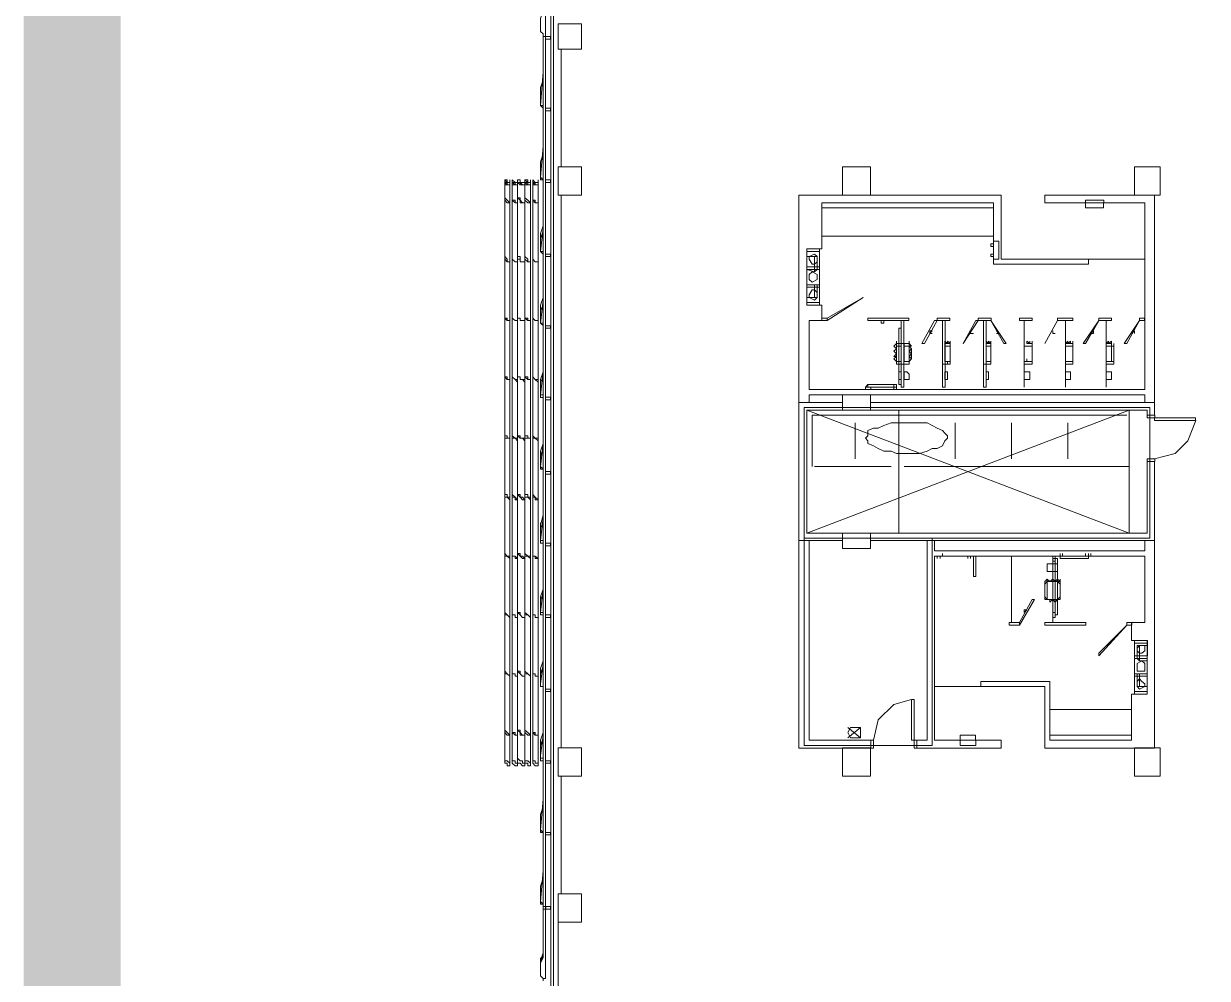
# Model space of a CAD drawing. Header units: inches. Extents: x 0.9 to 46, y 0.8 to 32.4.
# Drawn here: x 42.023 to 42.793, y 20.843 to 21.465 of the extents above; entities that cross this region are included whole.
import ezdxf

# ---------------------------------------------------------------- set-up
doc = ezdxf.new("R2010")
doc.units = ezdxf.units.IN
doc.header["$MEASUREMENT"] = 0
doc.layers.add('PDF_Geometry', color=7, linetype='Continuous')
doc.layers.add('PDF_Solid Fills', color=7, linetype='Continuous')

msp = doc.modelspace()

# ---------------------------------------------------------------- linework, layer by layer
at = {"layer": 'PDF_Geometry', "color": 9, "lineweight": 20, "true_color": 0xc0c0c0}
for points in [[(42.36599, 21.73793), (42.36599, 21.45627), (42.36599, 20.88962), (42.36599, 20.6063), (42.36599, 20.60464), (42.36248, 20.60464), (42.36248, 20.6063), (42.36089, 20.6063), (42.36089, 20.59963), (42.37588, 20.59963), (42.37588, 20.60464), (42.36599, 20.60464), (42.36599, 20.60129)], [(44.77264, 21.46629), (44.54738, 21.46629), (44.54738, 21.46128), (44.54738, 21.5196), (44.46411, 21.5196), (44.46411, 21.73959), (42.36758, 21.73959), (42.36758, 20.6063), (45.69248, 20.6063), (45.69248, 21.73959), (45.01767, 21.73959), (45.01767, 21.73627), (45.02597, 21.73627), (45.11243, 21.73627), (45.12073, 21.73627), (45.12073, 21.45627), (45.11243, 21.45627), (45.11243, 21.73627)], [(42.36248, 20.88962), (42.36248, 21.45627), (42.36089, 21.45627), (42.36248, 21.45627), (42.36248, 21.50294), (42.36089, 21.50294)], [(42.36089, 20.88962), (42.36089, 21.45627)], [(42.36248, 21.45627), (42.36089, 21.45627), (42.36248, 21.45627)], [(42.37269, 21.44794), (42.37269, 21.37127)], [(42.33919, 20.9846), (42.33919, 20.98295), (42.33919, 21.00129), (42.33919, 21.03961), (42.33919, 21.07793), (42.33919, 21.11628), (42.33919, 21.15463), (42.33919, 21.19295), (42.33919, 21.23296), (42.33919, 21.27128), (42.33919, 21.3096), (42.33919, 21.34795), (42.33919, 21.35962), (42.33919, 21.36128), (42.33919, 21.35962), (42.336, 21.35962), (42.336, 21.36128), (42.33759, 21.36128), (42.33759, 21.35962), (42.33919, 21.35962), (42.33759, 21.35962), (42.336, 21.36128), (42.33759, 21.36128), (42.33759, 21.35962), (42.33919, 21.35962), (42.33919, 21.36128), (42.33759, 21.36128), (42.336, 21.36294), (42.33759, 21.36294), (42.33759, 21.36128), (42.33919, 21.36128), (42.33919, 21.36294)], [(42.336, 21.36128), (42.336, 21.31295), (42.336, 21.27294), (42.336, 21.23462), (42.336, 21.19627), (42.336, 21.15795), (42.336, 21.11963), (42.336, 21.08128), (42.336, 21.04296), (42.336, 21.00461), (42.336, 20.9863)], [(42.34429, 20.98295), (42.34429, 21.00129), (42.34429, 21.03961), (42.34429, 21.07793), (42.34429, 21.11628), (42.34429, 21.15463), (42.34429, 21.19295), (42.34429, 21.23296), (42.34429, 21.27128), (42.34429, 21.3096), (42.34429, 21.34795), (42.34429, 21.35962), (42.34429, 21.36128), (42.34429, 21.35962), (42.34078, 21.35962), (42.34078, 21.36128), (42.3427, 21.35962), (42.34429, 21.35962), (42.34078, 21.35962), (42.34078, 21.36128), (42.3427, 21.36128), (42.3427, 21.35962), (42.34429, 21.35962), (42.34429, 21.36128), (42.34078, 21.36128), (42.34078, 21.36294), (42.3427, 21.36128), (42.34429, 21.36128), (42.34429, 21.36294), (42.34429, 21.36128), (42.34429, 21.36294)], [(42.34078, 21.36128), (42.34078, 21.31295), (42.34078, 21.27294), (42.34078, 21.23462), (42.34078, 21.19627), (42.34078, 21.15795), (42.34078, 21.11963), (42.34078, 21.08128), (42.34078, 21.04296), (42.34078, 21.00461), (42.34078, 20.9863)], [(42.34908, 20.98295), (42.34908, 21.00129), (42.34908, 21.03961), (42.34908, 21.07793), (42.34908, 21.11628), (42.34908, 21.15463), (42.34908, 21.19295), (42.34908, 21.23296), (42.34908, 21.27128), (42.34908, 21.3096), (42.34908, 21.34795), (42.34908, 21.35962), (42.34908, 21.36128), (42.34908, 21.35962), (42.34589, 21.35962), (42.34429, 21.36128), (42.34589, 21.36128), (42.34589, 21.35962), (42.34908, 21.35962), (42.34589, 21.35962), (42.34589, 21.36128), (42.34429, 21.36128), (42.34589, 21.36128), (42.34748, 21.35962), (42.34908, 21.35962), (42.34908, 21.36128), (42.34589, 21.36128), (42.34589, 21.36294), (42.34429, 21.36294), (42.34589, 21.36294), (42.34589, 21.36128), (42.34908, 21.36128), (42.34908, 21.36294), (42.34908, 21.36128), (42.34908, 21.36294)], [(42.34429, 21.36128), (42.34429, 21.31295), (42.34429, 21.27294), (42.34429, 21.23462), (42.34429, 21.19627), (42.34429, 21.15795), (42.34429, 21.11963), (42.34429, 21.08128), (42.34429, 21.04296), (42.34429, 21.00461), (42.34429, 20.9863), (42.34429, 20.98796), (42.34429, 20.9863), (42.34589, 20.9846), (42.34748, 20.9846), (42.34748, 20.98295), (42.34908, 20.98295), (42.34908, 20.9846), (42.34908, 20.98295), (42.35099, 20.98295), (42.35099, 20.98129), (42.35259, 20.98129), (42.35259, 20.98295), (42.35099, 20.9846), (42.34908, 20.9846), (42.34908, 20.9863), (42.34908, 20.98796), (42.34908, 20.9863), (42.34908, 20.98796)], [(42.35259, 20.9846), (42.35259, 20.98295), (42.35259, 21.00129), (42.35259, 21.03961), (42.35259, 21.07793), (42.35259, 21.11628), (42.35259, 21.15463), (42.35259, 21.19295), (42.35259, 21.23296), (42.35259, 21.27128), (42.35259, 21.3096), (42.35259, 21.34795), (42.35259, 21.35962), (42.35259, 21.36128), (42.35259, 21.35962), (42.34908, 21.35962), (42.34908, 21.36128), (42.35099, 21.36128), (42.35099, 21.35962), (42.35259, 21.35962), (42.35099, 21.35962), (42.34908, 21.36128), (42.35099, 21.36128), (42.35099, 21.35962), (42.35259, 21.35962), (42.35259, 21.36128), (42.35099, 21.36128), (42.34908, 21.36294), (42.35099, 21.36294), (42.35099, 21.36128), (42.35259, 21.36128), (42.35259, 21.36294)], [(42.34908, 21.36128), (42.34908, 21.31295), (42.34908, 21.27294), (42.34908, 21.23462), (42.34908, 21.19627), (42.34908, 21.15795), (42.34908, 21.11963), (42.34908, 21.08128), (42.34908, 21.04296), (42.34908, 21.00461), (42.34908, 20.9863), (42.34908, 20.9846), (42.35099, 20.9846), (42.35259, 20.98295), (42.35259, 20.9846), (42.35259, 20.98295), (42.35259, 20.98129)], [(42.35769, 20.9846), (42.35769, 20.98295), (42.35769, 21.00129), (42.35769, 21.03961), (42.35769, 21.07793), (42.35769, 21.11628), (42.35769, 21.15463), (42.35769, 21.19295), (42.35769, 21.23296), (42.35769, 21.27128), (42.35769, 21.3096), (42.35769, 21.34795), (42.35769, 21.35962), (42.35769, 21.36128), (42.35769, 21.35962), (42.35418, 21.35962), (42.35418, 21.36128), (42.35578, 21.35962), (42.35769, 21.35962), (42.35418, 21.35962), (42.35418, 21.36128), (42.35578, 21.36128), (42.35578, 21.35962), (42.35769, 21.35962), (42.35769, 21.36128), (42.35418, 21.36128), (42.35418, 21.36294), (42.35578, 21.36128), (42.35769, 21.36128), (42.35769, 21.36294)], [(42.35418, 21.36128), (42.35418, 21.31295), (42.35418, 21.27294), (42.35418, 21.23462), (42.35418, 21.19627), (42.35418, 21.15795), (42.35418, 21.11963), (42.35418, 21.08128), (42.35418, 21.04296), (42.35418, 21.00461), (42.35418, 20.9863)], [(42.37269, 21.35296), (42.37269, 20.99293)], [(42.6541, 21.34795), (42.54243, 21.34795), (42.6541, 21.34795), (42.6541, 21.30794), (42.716, 21.30794), (42.716, 21.31129), (42.6592, 21.31129), (42.6592, 21.35296), (42.52743, 21.35296), (42.52743, 21.21793), (42.52743, 20.99293), (42.57433, 20.99293), (42.57433, 20.99794), (42.53413, 20.99794), (42.53413, 21.12796)], [(42.53254, 21.31796), (42.54243, 21.31796), (42.53254, 21.31796), (42.53254, 21.28126), (42.54243, 21.28126), (42.54243, 21.27128), (42.53413, 21.27128), (42.53413, 21.22629), (42.75269, 21.22629), (42.75269, 21.34795), (42.6876, 21.34795), (42.6876, 21.35296), (42.75907, 21.35296), (42.75907, 21.21793), (42.57433, 21.21793)], [(42.54243, 21.31796), (42.54243, 21.34795)], [(42.6592, 21.34795), (42.6592, 21.34961)], [(42.72588, 21.34795), (42.72588, 21.34961), (42.71408, 21.34961), (42.71408, 21.34795)], [(42.72748, 21.34795), (42.71408, 21.34795), (42.72748, 21.34795)], [(42.6541, 21.3446), (42.54243, 21.3446)], [(42.6541, 21.32628), (42.54243, 21.32628)], [(42.54083, 21.31796), (42.54083, 21.28126)], [(42.6541, 21.31129), (42.6541, 21.32293), (42.6541, 21.31129)], [(42.6541, 21.32293), (42.65761, 21.32293), (42.65761, 21.31129), (42.6541, 21.31129)], [(42.6541, 21.31961), (42.6541, 21.32127)], [(42.54083, 21.31626), (42.53254, 21.31626), (42.54083, 21.31626)], [(42.53254, 21.31626), (42.53254, 21.30628), (42.54083, 21.30628), (42.54083, 21.31626)], [(42.53254, 21.31461), (42.53254, 21.30628), (42.54083, 21.30628), (42.54083, 21.31461)], [(42.53764, 21.30293), (42.53924, 21.30462), (42.53924, 21.31295), (42.53764, 21.31461), (42.53413, 21.31295), (42.53413, 21.31129), (42.53605, 21.30794), (42.53764, 21.30794), (42.53924, 21.3096), (42.53924, 21.31129), (42.53924, 21.31295), (42.53764, 21.31295), (42.53764, 21.30293), (42.53254, 21.30462), (42.53254, 21.31295), (42.53764, 21.31295)], [(42.6541, 21.31461), (42.6541, 21.31626)], [(42.75269, 21.31129), (42.716, 21.31129)], [(42.53764, 21.28627), (42.53254, 21.28627), (42.53254, 21.2946), (42.53764, 21.2946), (42.53764, 21.28627), (42.53924, 21.28627), (42.53924, 21.2946), (42.53764, 21.2946)], [(42.6742, 21.27128), (42.6742, 21.22795), (42.6742, 21.27128)], [(42.6959, 21.27128), (42.6876, 21.25628), (42.6959, 21.27128)], [(42.701, 21.27128), (42.701, 21.22795), (42.701, 21.27128)], [(42.72748, 21.27128), (42.72748, 21.22795), (42.72748, 21.27128)], [(42.58103, 21.26962), (42.58263, 21.26962), (42.58103, 21.26962)], [(42.59411, 21.26796), (42.59411, 21.26627), (42.59411, 21.26461), (42.59411, 21.26627), (42.59252, 21.26627), (42.59252, 21.23127), (42.59252, 21.26461)], [(42.6391, 21.26461), (42.6391, 21.26295), (42.6391, 21.26461)], [(42.65601, 21.26461), (42.65761, 21.26295), (42.65601, 21.26461)], [(42.6927, 21.26461), (42.6927, 21.26295), (42.6927, 21.26461)], [(42.71919, 21.26295), (42.71919, 21.26461)], [(42.74598, 21.26461), (42.74407, 21.26295), (42.74598, 21.26461)], [(42.74598, 21.26295), (42.74598, 21.26461)], [(42.59092, 21.25628), (42.58933, 21.25462), (42.59092, 21.25296), (42.58933, 21.25127), (42.59092, 21.24961), (42.58933, 21.24795), (42.59092, 21.24795), (42.58933, 21.24629), (42.59092, 21.2446), (42.59092, 21.24295), (42.59252, 21.24295), (42.59603, 21.24295), (42.59922, 21.24295), (42.59922, 21.2446), (42.60081, 21.24629), (42.59922, 21.24795), (42.60081, 21.24961), (42.59922, 21.25127), (42.60081, 21.25296), (42.59922, 21.25462)], [(42.59922, 21.25794), (42.59922, 21.25628), (42.60081, 21.25462), (42.59922, 21.25462), (42.59922, 21.25628), (42.59603, 21.25628), (42.59411, 21.25628), (42.59092, 21.25628), (42.59092, 21.25794)], [(42.59411, 21.24629), (42.59411, 21.2446), (42.59411, 21.25628), (42.59092, 21.25628), (42.59092, 21.2446), (42.59092, 21.24629), (42.59092, 21.2446), (42.59411, 21.2446), (42.59411, 21.25462), (42.59092, 21.25462), (42.59092, 21.25296), (42.59092, 21.24629), (42.59092, 21.2446)], [(42.61421, 21.26295), (42.61262, 21.26295), (42.61421, 21.26295)], [(42.62092, 21.25628), (42.62092, 21.25462), (42.62092, 21.25296), (42.62092, 21.25127), (42.62092, 21.24961)], [(42.62602, 21.25628), (42.62602, 21.25794), (42.62602, 21.25628), (42.62602, 21.25462), (42.62602, 21.25628), (42.62411, 21.25794), (42.62411, 21.25628), (42.62251, 21.25794), (42.62251, 21.25628), (42.62251, 21.25794)], [(42.6391, 21.26295), (42.64102, 21.26295), (42.6391, 21.26295)], [(42.64102, 21.26295), (42.6391, 21.26295), (42.64102, 21.26295)], [(42.64772, 21.25628), (42.64772, 21.25462), (42.64772, 21.25296), (42.64772, 21.25127), (42.64772, 21.24961)], [(42.6525, 21.25127), (42.6525, 21.24961), (42.6525, 21.25127), (42.6525, 21.25296), (42.6525, 21.25462), (42.6525, 21.25628), (42.65091, 21.25794), (42.65091, 21.25628), (42.64931, 21.25794), (42.64931, 21.25628), (42.64931, 21.25794)], [(42.65601, 21.26295), (42.65761, 21.26295), (42.65601, 21.26295)], [(42.6742, 21.2446), (42.6742, 21.25628), (42.6742, 21.25462), (42.6742, 21.25296), (42.6742, 21.25127), (42.6742, 21.24961)], [(42.67771, 21.25628), (42.67579, 21.25794), (42.67579, 21.25628), (42.67579, 21.25794), (42.67579, 21.25628), (42.6793, 21.25628), (42.6793, 21.2446), (42.67579, 21.2446), (42.67579, 21.24629)], [(42.67771, 21.25628), (42.67771, 21.25794), (42.67771, 21.25628)], [(42.6793, 21.25628), (42.6793, 21.25794), (42.6793, 21.25628), (42.6793, 21.25462), (42.6793, 21.25296), (42.6793, 21.25127), (42.6793, 21.24961), (42.6793, 21.25127)], [(42.701, 21.25794), (42.701, 21.25628), (42.701, 21.25462), (42.701, 21.25296), (42.701, 21.25127), (42.701, 21.24961)], [(42.70419, 21.25794), (42.70419, 21.25628), (42.70419, 21.25794), (42.70259, 21.25628), (42.70259, 21.25794), (42.701, 21.25628), (42.701, 21.2446), (42.70578, 21.2446), (42.70578, 21.25628), (42.701, 21.25628)], [(42.70578, 21.25127), (42.70578, 21.24961), (42.70578, 21.25127), (42.70578, 21.25296), (42.70578, 21.25462), (42.70578, 21.25628), (42.70578, 21.25794)], [(42.72748, 21.25794), (42.72748, 21.25628), (42.72748, 21.25462), (42.72748, 21.25296), (42.72748, 21.25127), (42.72748, 21.24961)], [(42.73099, 21.25628), (42.73099, 21.25794), (42.73099, 21.25628), (42.73099, 21.25794), (42.72908, 21.25628), (42.72908, 21.25794), (42.72748, 21.25628), (42.72748, 21.2446), (42.73099, 21.2446), (42.73099, 21.25628), (42.72748, 21.25628)], [(42.73259, 21.25127), (42.73259, 21.24961), (42.73259, 21.25127), (42.73259, 21.25296), (42.73259, 21.25462), (42.73259, 21.25628)], [(42.62092, 21.24795), (42.62092, 21.24629), (42.62092, 21.2446), (42.62092, 21.24295), (42.62411, 21.24295), (42.62602, 21.24295), (42.62602, 21.2446), (42.62602, 21.24629), (42.62602, 21.24795), (42.62602, 21.24961)], [(42.62092, 21.24795), (42.62092, 21.24961), (42.62092, 21.24795)], [(42.62602, 21.25127), (42.62602, 21.24961), (42.62602, 21.25127), (42.62602, 21.25296), (42.62602, 21.25462)], [(42.64772, 21.24795), (42.64772, 21.24629), (42.64772, 21.2446), (42.64772, 21.24295), (42.64931, 21.24295), (42.65091, 21.24295), (42.6525, 21.24295), (42.6525, 21.2446), (42.6525, 21.24629), (42.6525, 21.25296), (42.6525, 21.25462), (42.65091, 21.25462), (42.64931, 21.25462), (42.64931, 21.2446), (42.6525, 21.2446), (42.6525, 21.24629), (42.6525, 21.24795), (42.6525, 21.24961)], [(42.64772, 21.24795), (42.64772, 21.24961), (42.64772, 21.24795)], [(42.6742, 21.24795), (42.6742, 21.24629), (42.6742, 21.2446), (42.6742, 21.24295), (42.67579, 21.24295), (42.67771, 21.24295), (42.6793, 21.24295), (42.6793, 21.2446), (42.6793, 21.24629), (42.6793, 21.25296), (42.6793, 21.25462), (42.67771, 21.25462), (42.6742, 21.25462), (42.6742, 21.2446), (42.6793, 21.2446), (42.6793, 21.24629), (42.6793, 21.24795), (42.6793, 21.24961)], [(42.6742, 21.24795), (42.6742, 21.24961), (42.6742, 21.24795)], [(42.701, 21.24795), (42.701, 21.24629), (42.701, 21.2446), (42.701, 21.24295), (42.70259, 21.24295), (42.70419, 21.24295), (42.70578, 21.24295), (42.70578, 21.2446), (42.70578, 21.24629), (42.70578, 21.25296), (42.70578, 21.25462), (42.70419, 21.25462), (42.701, 21.25462), (42.701, 21.2446), (42.70578, 21.2446), (42.70578, 21.24629), (42.70578, 21.24795), (42.70578, 21.24961)], [(42.701, 21.24795), (42.701, 21.24961), (42.701, 21.24795)], [(42.72748, 21.24795), (42.72748, 21.24629), (42.72748, 21.2446), (42.72748, 21.24295), (42.72908, 21.24295), (42.73099, 21.24295), (42.73259, 21.24295), (42.73259, 21.2446), (42.73259, 21.24629), (42.73259, 21.25296), (42.73259, 21.25462), (42.73099, 21.25462), (42.72748, 21.25462), (42.72748, 21.2446), (42.73259, 21.2446), (42.73259, 21.24629), (42.73259, 21.24795), (42.73259, 21.24961)], [(42.72748, 21.24795), (42.72748, 21.24961), (42.72748, 21.24795)], [(42.59092, 21.24295), (42.59411, 21.24295)], [(42.59603, 21.2446), (42.59603, 21.24629)], [(42.62251, 21.2446), (42.62251, 21.24629)], [(42.62411, 21.24295), (42.62411, 21.2446)], [(42.64931, 21.2446), (42.64931, 21.24629)], [(42.701, 21.2446), (42.701, 21.24629)], [(42.72748, 21.2446), (42.72748, 21.24629)], [(42.59252, 21.23127), (42.59252, 21.22961), (42.59411, 21.22961), (42.59411, 21.23127), (42.59411, 21.23296)], [(42.57242, 21.22795), (42.58933, 21.22795), (42.58933, 21.22961), (42.57242, 21.22961)], [(42.58933, 21.22961), (42.59092, 21.22961), (42.59092, 21.22795), (42.59092, 21.22961)], [(42.59092, 21.22795), (42.58933, 21.22795), (42.58933, 21.22629), (42.59092, 21.22629), (42.59092, 21.22795), (42.58933, 21.22795)], [(42.59411, 21.22795), (42.59411, 21.23127), (42.59411, 21.22795)], [(42.59411, 21.23127), (42.59411, 21.22795)], [(42.55583, 21.21793), (42.52743, 21.21793)], [(42.53413, 21.21793), (42.53413, 21.22294), (42.75269, 21.22294), (42.75269, 21.21793)], [(42.57433, 21.21295), (42.75428, 21.21295), (42.75428, 21.2096), (42.75907, 21.2096), (42.75907, 21.21793)], [(42.55583, 21.13293), (42.53254, 21.13293), (42.53254, 21.21295), (42.55583, 21.21295)], [(42.53254, 21.13293), (42.74248, 21.21295), (42.74248, 21.13293), (42.53254, 21.21295)], [(42.53605, 21.17626), (42.53605, 21.2096), (42.74088, 21.2096)], [(42.59252, 21.21295), (42.59252, 21.13293)], [(42.56412, 21.18127), (42.56412, 21.20463)], [(42.62921, 21.20463), (42.62921, 21.18127)], [(42.6659, 21.20463), (42.6659, 21.18127)], [(42.70259, 21.20463), (42.70259, 21.18127)], [(42.75907, 21.18127), (42.77247, 21.18462), (42.78076, 21.19295), (42.78587, 21.20629)], [(42.69079, 20.99794), (42.69079, 21.03629), (42.6458, 21.03629), (42.6458, 21.03294), (42.6876, 21.03294), (42.6876, 20.99794), (42.6876, 20.99293), (42.75907, 20.99293), (42.75907, 21.12962), (42.75907, 21.17961), (42.75428, 21.17961), (42.75428, 21.13293), (42.57433, 21.13293)], [(42.53764, 21.17626), (42.58742, 21.17626)], [(42.59603, 21.17626), (42.74248, 21.17626)], [(42.52743, 21.12796), (42.55583, 21.12796)], [(42.53094, 21.12962), (42.53094, 20.99462), (42.61421, 20.99462), (42.61421, 21.12962)], [(42.57433, 21.12796), (42.75907, 21.12796)], [(42.61102, 21.12796), (42.61102, 20.99794), (42.60433, 20.99794), (42.60433, 20.99293), (42.6592, 20.99293), (42.6592, 20.99794), (42.61581, 20.99794), (42.61581, 21.11794), (42.75269, 21.11794), (42.75269, 21.07461), (42.74407, 21.07461), (42.74407, 21.06296), (42.75428, 21.06296), (42.75428, 21.02797), (42.74407, 21.02797), (42.74407, 20.99794), (42.69079, 20.99794), (42.74407, 20.99794), (42.69079, 20.99794), (42.74407, 20.99794), (42.69079, 20.99794), (42.74407, 20.99794)], [(42.75269, 21.12796), (42.75269, 21.12129), (42.61581, 21.12129), (42.61581, 21.12796)], [(42.61741, 21.11628), (42.61741, 21.11794), (42.62092, 21.11794), (42.62092, 21.11963)], [(42.61741, 21.11794), (42.62092, 21.11794)], [(42.61932, 21.11628), (42.61932, 21.11794)], [(42.6659, 21.11794), (42.6659, 21.07461), (42.6659, 21.11794)], [(42.6927, 21.11794), (42.6927, 21.07461), (42.6927, 21.11794)], [(42.6943, 21.11462), (42.6943, 21.08128), (42.6943, 21.07962), (42.6959, 21.07962), (42.6959, 21.08128), (42.6959, 21.11462), (42.6959, 21.11628), (42.6943, 21.11628), (42.6943, 21.11462), (42.6927, 21.11462), (42.6927, 21.11628), (42.6943, 21.11628), (42.6943, 21.11462), (42.6943, 21.11628), (42.6943, 21.11794)], [(42.69749, 21.11794), (42.69909, 21.11794), (42.6959, 21.11794), (42.69909, 21.11794), (42.69909, 21.11963)], [(42.69909, 21.11628), (42.69749, 21.11628), (42.69749, 21.11794), (42.69749, 21.11963)], [(42.71408, 21.11628), (42.716, 21.11628), (42.716, 21.11794), (42.716, 21.11963), (42.716, 21.11794)], [(42.71759, 21.11963), (42.71759, 21.11794), (42.71408, 21.11794), (42.71408, 21.11963)], [(42.71408, 21.11628), (42.69909, 21.11628), (42.71408, 21.11628)], [(42.69079, 21.10128), (42.68919, 21.10294), (42.6876, 21.10128)], [(42.6876, 21.10128), (42.6876, 21.09963)], [(42.68919, 21.10128), (42.68919, 21.10294)], [(42.6943, 21.10128), (42.6927, 21.10294), (42.69079, 21.10128)], [(42.69749, 21.10128), (42.6959, 21.10294), (42.6943, 21.10128)], [(42.69749, 21.10128), (42.69749, 21.10294)], [(42.69749, 21.09963), (42.69749, 21.10128)], [(42.6876, 21.09963), (42.6876, 21.09627)], [(42.6876, 21.09627), (42.6876, 21.09296)], [(42.69749, 21.09627), (42.69749, 21.09963)], [(42.69749, 21.09296), (42.69749, 21.09627)], [(42.6876, 21.09296), (42.6876, 21.08961)], [(42.6876, 21.08961), (42.69079, 21.08961)], [(42.69079, 21.08961), (42.69079, 21.08795), (42.6927, 21.08961)], [(42.6927, 21.08961), (42.6943, 21.08795), (42.6959, 21.08961)], [(42.6959, 21.08961), (42.69749, 21.08961), (42.69749, 21.09127)], [(42.69749, 21.09127), (42.69749, 21.09296)], [(42.6927, 21.08128), (42.6927, 21.07793), (42.6927, 21.08128), (42.6943, 21.08128), (42.6943, 21.07962), (42.6943, 21.08128), (42.6943, 21.08294)], [(42.6927, 21.07793), (42.6943, 21.07793), (42.6943, 21.08128)], [(42.74598, 21.02797), (42.74598, 21.06296)], [(42.74918, 21.05962), (42.75428, 21.05962), (42.75428, 21.04963), (42.74918, 21.04963), (42.74918, 21.05962), (42.74758, 21.05796), (42.74758, 21.05129), (42.74918, 21.04963)], [(42.74598, 21.05129), (42.75428, 21.05129), (42.74598, 21.05129)], [(42.75428, 21.05129), (42.75428, 21.04127), (42.74598, 21.04127), (42.74598, 21.05129)], [(42.75428, 21.04963), (42.75428, 21.04127), (42.74598, 21.04127), (42.74598, 21.04963)], [(42.74758, 21.03463), (42.74758, 21.03294), (42.74918, 21.03128), (42.75269, 21.03294), (42.75269, 21.03463), (42.75077, 21.03629), (42.74918, 21.03795), (42.74758, 21.03629), (42.74758, 21.03294), (42.74758, 21.04127), (42.74918, 21.04127)], [(42.74758, 21.03294), (42.74918, 21.03294), (42.74918, 21.04127), (42.75428, 21.04127), (42.75428, 21.03294), (42.74918, 21.03294)], [(42.6458, 21.03294), (42.61581, 21.03294)], [(42.60081, 21.02461), (42.58933, 21.0213), (42.57912, 21.01128), (42.57593, 20.99794)], [(42.69079, 21.01795), (42.74407, 21.01795)], [(42.55934, 20.9996), (42.56763, 21.00627)], [(42.55934, 21.00627), (42.56763, 20.9996)], [(42.74407, 21.00129), (42.69079, 21.00129)], [(42.64421, 20.99794), (42.63081, 20.99794), (42.64421, 20.99794)], [(42.64261, 20.99794), (42.64261, 20.99462), (42.6324, 20.99462), (42.6324, 20.99794)], [(42.74407, 20.99794), (42.69079, 20.99794), (42.74407, 20.99794)], [(42.336, 20.9846), (42.336, 20.98295), (42.33759, 20.98295), (42.33759, 20.98129), (42.33919, 20.98129), (42.33919, 20.98295), (42.33759, 20.9846), (42.336, 20.9846), (42.336, 20.9863), (42.336, 20.98796), (42.336, 20.9863), (42.336, 20.98295)], [(42.336, 20.98796), (42.336, 20.9863), (42.336, 20.9846), (42.33759, 20.9846), (42.33919, 20.98295), (42.33919, 20.9846), (42.33919, 20.98295), (42.33919, 20.98129)], [(42.34078, 20.9846), (42.34078, 20.98295), (42.3427, 20.98129), (42.34429, 20.98129), (42.34429, 20.98295), (42.3427, 20.98295), (42.3427, 20.9846), (42.34078, 20.9846), (42.34078, 20.9863), (42.34078, 20.98796), (42.34078, 20.9863), (42.34078, 20.9846), (42.3427, 20.9846), (42.3427, 20.98295), (42.34429, 20.98295), (42.34429, 20.9846), (42.34429, 20.98295), (42.34589, 20.98295), (42.34748, 20.98129), (42.34908, 20.98129), (42.34908, 20.98295), (42.34748, 20.98295), (42.34748, 20.9846), (42.34589, 20.9846), (42.34429, 20.9863), (42.34429, 20.98796)], [(42.34078, 20.98295), (42.34078, 20.9863), (42.34078, 20.98796)], [(42.34429, 20.9863), (42.34429, 20.98295), (42.34429, 20.9846), (42.34429, 20.98295), (42.34429, 20.98129)], [(42.34908, 20.9863), (42.34908, 20.98295), (42.34908, 20.9846), (42.34908, 20.98295), (42.34908, 20.98129)], [(42.35418, 20.9846), (42.35418, 20.98295), (42.35578, 20.98129), (42.35769, 20.98129), (42.35769, 20.98295), (42.35578, 20.98295), (42.35578, 20.9846), (42.35418, 20.9846), (42.35418, 20.9863), (42.35418, 20.98796), (42.35418, 20.9863), (42.35418, 20.98295)], [(42.35418, 20.98796), (42.35418, 20.9863), (42.35418, 20.9846), (42.35578, 20.9846), (42.35578, 20.98295), (42.35769, 20.98295), (42.35769, 20.9846), (42.35769, 20.98295), (42.35769, 20.98129)], [(42.37269, 20.97462), (42.37269, 20.89795)], [(42.36248, 20.88796), (42.36248, 20.84294), (42.36089, 20.84294)], [(42.37078, 20.62295), (42.37078, 20.8796)]]:
    msp.add_lwpolyline(points, dxfattribs=at)
for points in [[(42.36089, 21.45627), (42.36089, 21.45796), (42.35929, 21.45962), (42.35929, 21.46794), (42.36089, 21.47295), (42.36089, 21.50294), (42.36089, 21.47295), (42.35929, 21.46794), (42.35929, 21.45962), (42.36089, 21.45796)], [(42.37078, 21.44794), (42.38578, 21.44794), (42.38578, 21.46462), (42.37078, 21.46462)], [(42.36248, 21.45461), (42.36581, 21.45461), (42.36581, 21.45628), (42.36248, 21.45628)], [(42.36248, 21.45461), (42.36581, 21.45461), (42.36581, 21.45628), (42.36248, 21.45628)], [(42.36248, 21.40793), (42.36581, 21.40793), (42.36581, 21.4096), (42.36248, 21.4096)], [(42.37078, 21.35296), (42.38578, 21.35296), (42.38578, 21.37129), (42.37078, 21.37129)], [(42.55583, 21.35296), (42.57416, 21.35296), (42.57416, 21.37129), (42.55583, 21.37129)], [(42.74598, 21.35296), (42.76265, 21.35296), (42.76265, 21.37129), (42.74598, 21.37129)], [(42.336, 21.36294), (42.336, 21.36128)], [(42.34078, 21.36294), (42.34078, 21.36128)], [(42.35418, 21.36294), (42.35418, 21.36128)], [(42.36248, 21.36128), (42.36581, 21.36128), (42.36581, 21.36294), (42.36248, 21.36294)], [(42.33919, 21.34795), (42.33759, 21.34961), (42.336, 21.35127), (42.336, 21.34961), (42.33759, 21.34795)], [(42.34429, 21.34795), (42.3427, 21.34795), (42.3427, 21.34961), (42.34078, 21.34961), (42.34078, 21.35127), (42.34078, 21.34961), (42.3427, 21.34795)], [(42.34908, 21.34795), (42.34748, 21.34795), (42.34589, 21.34961), (42.34589, 21.35127), (42.34429, 21.35127), (42.34589, 21.34961), (42.34589, 21.34795)], [(42.35259, 21.34795), (42.35099, 21.34961), (42.34908, 21.35127), (42.34908, 21.34961), (42.35099, 21.34795)], [(42.35769, 21.34795), (42.35578, 21.34795), (42.35578, 21.34961), (42.35418, 21.34961), (42.35418, 21.35127), (42.35418, 21.34961), (42.35578, 21.34795)], [(42.54243, 21.34795), (42.6541, 21.34795)], [(42.71408, 21.3446), (42.72574, 21.3446), (42.72574, 21.34794), (42.71408, 21.34794)], [(42.6525, 21.31961), (42.65417, 21.31961), (42.65417, 21.32127), (42.6525, 21.32127)], [(42.33919, 21.3096), (42.33759, 21.3096), (42.33759, 21.31129), (42.336, 21.31295), (42.336, 21.31129), (42.33759, 21.3096)], [(42.34429, 21.3096), (42.3427, 21.3096), (42.34078, 21.31129), (42.34078, 21.31295), (42.34078, 21.31129), (42.3427, 21.3096)], [(42.34908, 21.3096), (42.34589, 21.3096), (42.34589, 21.31295), (42.34429, 21.31295), (42.34429, 21.31129), (42.34589, 21.31129), (42.34589, 21.3096)], [(42.35259, 21.3096), (42.35099, 21.3096), (42.35099, 21.31129), (42.34908, 21.31295), (42.34908, 21.31129), (42.35099, 21.3096)], [(42.35769, 21.3096), (42.35578, 21.3096), (42.35418, 21.31129), (42.35418, 21.31295), (42.35418, 21.31129), (42.35578, 21.3096)], [(42.36248, 21.31295), (42.36581, 21.31295), (42.36581, 21.3146), (42.36248, 21.3146)], [(42.6525, 21.31295), (42.65417, 21.31295), (42.65417, 21.3146), (42.6525, 21.3146)], [(42.54083, 21.2946), (42.54083, 21.30462), (42.53254, 21.30462), (42.53254, 21.2946), (42.53254, 21.30462), (42.54083, 21.30462), (42.54083, 21.2946), (42.53254, 21.2946)], [(42.53924, 21.29961), (42.53924, 21.30127), (42.53605, 21.30293), (42.53413, 21.30127), (42.53413, 21.29795), (42.53605, 21.29626), (42.53924, 21.29795)], [(42.54083, 21.28296), (42.54083, 21.29294), (42.53254, 21.29294), (42.53254, 21.28296), (42.53254, 21.29294), (42.54083, 21.29294), (42.54083, 21.28296), (42.53254, 21.28296)], [(42.53924, 21.28627), (42.53924, 21.28962), (42.53764, 21.29128), (42.53605, 21.29128), (42.53413, 21.28793), (42.53413, 21.28627), (42.53764, 21.28461)], [(42.56923, 21.28627), (42.54594, 21.27128), (42.54594, 21.27294)], [(42.33919, 21.27128), (42.33759, 21.27128), (42.33759, 21.27294), (42.336, 21.27294), (42.33759, 21.27128)], [(42.34429, 21.27128), (42.3427, 21.27128), (42.34078, 21.27294), (42.3427, 21.27128)], [(42.34908, 21.27128), (42.34589, 21.27128), (42.34589, 21.27294), (42.34429, 21.27294), (42.34589, 21.27294), (42.34589, 21.27128)], [(42.35259, 21.27128), (42.35099, 21.27128), (42.35099, 21.27294), (42.34908, 21.27294), (42.35099, 21.27128)], [(42.35769, 21.27128), (42.35578, 21.27128), (42.35418, 21.27294), (42.35578, 21.27128)], [(42.54243, 21.27128), (42.54577, 21.27128), (42.54577, 21.27294), (42.54243, 21.27294)], [(42.57242, 21.27128), (42.59909, 21.27128), (42.59909, 21.27294), (42.57242, 21.27294)], [(42.58103, 21.27128), (42.58263, 21.27128), (42.58103, 21.27128), (42.58263, 21.27128), (42.58263, 21.26962), (42.58103, 21.26962)], [(42.59411, 21.22795), (42.59577, 21.22795), (42.59577, 21.27128), (42.59411, 21.27128)], [(42.61581, 21.27128), (42.60752, 21.25628), (42.60911, 21.25628), (42.61741, 21.27128)], [(42.61741, 21.27128), (42.62573, 21.27128), (42.62573, 21.27294), (42.61741, 21.27294)], [(42.62092, 21.22795), (42.62259, 21.22795), (42.62259, 21.27128), (42.62092, 21.27128)], [(42.64261, 21.27128), (42.63431, 21.25628), (42.64421, 21.27128)], [(42.64421, 21.27128), (42.65255, 21.27128), (42.65255, 21.27294), (42.64421, 21.27294)], [(42.64772, 21.22795), (42.64937, 21.22795), (42.64937, 21.27128), (42.64772, 21.27128)], [(42.6525, 21.27128), (42.66239, 21.25628), (42.6608, 21.25628)], [(42.67101, 21.27128), (42.67934, 21.27128), (42.67934, 21.27294), (42.67101, 21.27294)], [(42.6959, 21.27128), (42.70589, 21.27128), (42.70589, 21.27294), (42.6959, 21.27294)], [(42.72269, 21.27128), (42.71248, 21.25628), (42.71408, 21.25628)], [(42.72269, 21.27128), (42.73103, 21.27128), (42.73103, 21.27294), (42.72269, 21.27294)], [(42.74918, 21.27128), (42.73929, 21.25628), (42.74088, 21.25628)], [(42.74918, 21.27128), (42.7525, 21.27128), (42.7525, 21.27294), (42.74918, 21.27294)], [(42.36248, 21.26627), (42.36581, 21.26627), (42.36581, 21.26794), (42.36248, 21.26794)], [(42.59411, 21.26627), (42.59411, 21.26461)], [(42.61262, 21.26461), (42.61262, 21.26295), (42.61421, 21.26461)], [(42.71919, 21.26461), (42.71759, 21.26295), (42.71919, 21.26295)], [(42.59922, 21.2446), (42.59603, 21.2446), (42.59603, 21.25628), (42.59922, 21.25628)], [(42.62602, 21.2446), (42.62251, 21.2446), (42.62251, 21.25628), (42.62602, 21.25628)], [(42.6525, 21.2446), (42.64931, 21.2446), (42.64931, 21.25628), (42.6525, 21.25628)], [(42.6525, 21.25794), (42.6525, 21.25628)], [(42.6943, 21.26295), (42.6927, 21.26295)], [(42.60081, 21.25296), (42.59922, 21.25462), (42.59603, 21.25462), (42.59603, 21.2446), (42.59922, 21.2446), (42.60081, 21.24629)], [(42.62602, 21.25296), (42.62602, 21.25462), (42.62251, 21.25462), (42.62251, 21.2446), (42.62602, 21.2446), (42.62602, 21.24629)], [(42.33919, 21.23127), (42.33919, 21.23296), (42.33759, 21.23296), (42.33759, 21.23462), (42.336, 21.23462), (42.33759, 21.23296), (42.33919, 21.23296)], [(42.34429, 21.23127), (42.34429, 21.23296), (42.3427, 21.23296), (42.34078, 21.23462), (42.3427, 21.23296)], [(42.34908, 21.23127), (42.34908, 21.23296), (42.34589, 21.23296), (42.34589, 21.23462), (42.34429, 21.23462), (42.34589, 21.23462), (42.34589, 21.23296), (42.34748, 21.23296)], [(42.35259, 21.23127), (42.35259, 21.23296), (42.35099, 21.23296), (42.35099, 21.23462), (42.34908, 21.23462), (42.35099, 21.23296), (42.35259, 21.23296)], [(42.35769, 21.23127), (42.35769, 21.23296), (42.35578, 21.23296), (42.35418, 21.23462), (42.35578, 21.23296)], [(42.59252, 21.23794), (42.59411, 21.23794), (42.59411, 21.23296), (42.59252, 21.23296), (42.59252, 21.23628)], [(42.59762, 21.23794), (42.59603, 21.23794), (42.59603, 21.23296), (42.59762, 21.23296), (42.59922, 21.23296), (42.59922, 21.23628)], [(42.62411, 21.23794), (42.62251, 21.23794), (42.62251, 21.23296), (42.62411, 21.23296)], [(42.65091, 21.23794), (42.64931, 21.23794), (42.64931, 21.23296), (42.65091, 21.23296)], [(42.67771, 21.23794), (42.6742, 21.23794), (42.6742, 21.23296), (42.67771, 21.23296)], [(42.70419, 21.23794), (42.701, 21.23794), (42.701, 21.23296), (42.70419, 21.23296)], [(42.72908, 21.23794), (42.72748, 21.23794), (42.72748, 21.23296), (42.72908, 21.23296), (42.73099, 21.23296), (42.73099, 21.23794)], [(42.57082, 21.22629), (42.57082, 21.22795), (42.57242, 21.22961), (42.57242, 21.22795), (42.57082, 21.22795), (42.57433, 21.22795), (42.57433, 21.22629)], [(42.36248, 21.21962), (42.36581, 21.21962), (42.36581, 21.22129), (42.36248, 21.22129)], [(42.55583, 21.21295), (42.57416, 21.21295), (42.57416, 21.22296), (42.55583, 21.22296)], [(42.53094, 21.12962), (42.75594, 21.12962), (42.75594, 21.21462), (42.53094, 21.21462)], [(42.53254, 21.13293), (42.74253, 21.13293), (42.74253, 21.21294), (42.53254, 21.21294)], [(42.75428, 21.20794), (42.75928, 21.20794), (42.75928, 21.20961), (42.75428, 21.20961)], [(42.57082, 21.19461), (42.57242, 21.19627), (42.57242, 21.19962), (42.57593, 21.20128), (42.57912, 21.20128), (42.58263, 21.20294), (42.58742, 21.20463), (42.61102, 21.20463), (42.61421, 21.20294), (42.61741, 21.20128), (42.62092, 21.19962), (42.62251, 21.19796), (42.62411, 21.19627), (42.62411, 21.19461), (42.62251, 21.19295), (42.62092, 21.1896), (42.61741, 21.18794), (42.61421, 21.18794), (42.61102, 21.18628), (42.60592, 21.18462), (42.59092, 21.18462), (42.58742, 21.18628), (42.58263, 21.18628), (42.57912, 21.18794), (42.57593, 21.1896), (42.57242, 21.19129), (42.57242, 21.19295)], [(42.75907, 21.20629), (42.78574, 21.20629), (42.78574, 21.20796), (42.75907, 21.20796)], [(42.33919, 21.19295), (42.33919, 21.19461), (42.33759, 21.19461), (42.33759, 21.19627), (42.336, 21.19627), (42.336, 21.19461), (42.33919, 21.19461)], [(42.34429, 21.19295), (42.34429, 21.19461), (42.3427, 21.19461), (42.34078, 21.19627), (42.34078, 21.19461), (42.3427, 21.19461)], [(42.34908, 21.19295), (42.34908, 21.19461), (42.34589, 21.19461), (42.34589, 21.19627), (42.34429, 21.19627), (42.34589, 21.19461), (42.34748, 21.19461)], [(42.35259, 21.19295), (42.35259, 21.19461), (42.35099, 21.19461), (42.35099, 21.19627), (42.34908, 21.19627), (42.34908, 21.19461), (42.35259, 21.19461)], [(42.35769, 21.19295), (42.35769, 21.19461), (42.35578, 21.19461), (42.35418, 21.19627), (42.35418, 21.19461), (42.35578, 21.19461)], [(42.75428, 21.17961), (42.75928, 21.17961), (42.75928, 21.18127), (42.75428, 21.18127)], [(42.36248, 21.17129), (42.36581, 21.17129), (42.36581, 21.17296), (42.36248, 21.17296)], [(42.33919, 21.15463), (42.33919, 21.15629), (42.33759, 21.15629), (42.33759, 21.15795), (42.336, 21.15795), (42.336, 21.15629), (42.33759, 21.15629)], [(42.34429, 21.15463), (42.3427, 21.15629), (42.34078, 21.15795), (42.34078, 21.15629), (42.3427, 21.15629), (42.3427, 21.15463)], [(42.34908, 21.15463), (42.34748, 21.15629), (42.34589, 21.15629), (42.34589, 21.15795), (42.34429, 21.15795), (42.34589, 21.15629), (42.34748, 21.15463)], [(42.35259, 21.15463), (42.35259, 21.15629), (42.35099, 21.15629), (42.35099, 21.15795), (42.34908, 21.15795), (42.34908, 21.15629), (42.35099, 21.15629)], [(42.35769, 21.15463), (42.35578, 21.15629), (42.35418, 21.15795), (42.35418, 21.15629), (42.35578, 21.15629), (42.35578, 21.15463)], [(42.55583, 21.12295), (42.57416, 21.12295), (42.57416, 21.13294), (42.55583, 21.13294)], [(42.36248, 21.12461), (42.36581, 21.12461), (42.36581, 21.12627), (42.36248, 21.12627)], [(42.33919, 21.11628), (42.33919, 21.11794), (42.33759, 21.11794), (42.336, 21.11963), (42.336, 21.11794), (42.33759, 21.11794)], [(42.34429, 21.11628), (42.3427, 21.11794), (42.34078, 21.11794), (42.34078, 21.11963), (42.34078, 21.11794), (42.3427, 21.11794), (42.3427, 21.11628)], [(42.34908, 21.11628), (42.34748, 21.11794), (42.34589, 21.11794), (42.34589, 21.11963), (42.34429, 21.11963), (42.34589, 21.11794), (42.34748, 21.11628)], [(42.35259, 21.11628), (42.35259, 21.11794), (42.35099, 21.11794), (42.34908, 21.11963), (42.34908, 21.11794), (42.35099, 21.11794)], [(42.35769, 21.11628), (42.35578, 21.11794), (42.35418, 21.11794), (42.35418, 21.11963), (42.35418, 21.11794), (42.35578, 21.11794), (42.35578, 21.11628)], [(42.61932, 21.11794), (42.61932, 21.11628)], [(42.63751, 21.11794), (42.63751, 21.11628), (42.63751, 21.11794), (42.64102, 21.11794)], [(42.6391, 21.11794), (42.6391, 21.11628)], [(42.64102, 21.1046), (42.64269, 21.1046), (42.64269, 21.11794), (42.64102, 21.11794)], [(42.71759, 21.11794), (42.71408, 21.11794)], [(42.68919, 21.10795), (42.6927, 21.10795), (42.6927, 21.11296), (42.68919, 21.11296)], [(42.6959, 21.10795), (42.6927, 21.10795), (42.6927, 21.11296), (42.6959, 21.11296)], [(42.6876, 21.09127), (42.68919, 21.08961), (42.6927, 21.08961), (42.6927, 21.10128), (42.68919, 21.10128), (42.6876, 21.09963)], [(42.68919, 21.08961), (42.6927, 21.08961), (42.6927, 21.10128), (42.68919, 21.10128)], [(42.69749, 21.08961), (42.6927, 21.08961), (42.6927, 21.10128), (42.69749, 21.10128)], [(42.69749, 21.09127), (42.69749, 21.09963), (42.6959, 21.10128), (42.6927, 21.10128), (42.6927, 21.08961), (42.6927, 21.09127), (42.6927, 21.08961), (42.6959, 21.08961)], [(42.67101, 21.07295), (42.6809, 21.08961), (42.6793, 21.08961), (42.67101, 21.07461)], [(42.33919, 21.07793), (42.33759, 21.07962), (42.336, 21.08128), (42.336, 21.07962), (42.33759, 21.07962)], [(42.34429, 21.07793), (42.3427, 21.07793), (42.3427, 21.07962), (42.34078, 21.07962), (42.34078, 21.08128), (42.34078, 21.07962), (42.3427, 21.07962), (42.3427, 21.07793)], [(42.34908, 21.07793), (42.34748, 21.07793), (42.34589, 21.07962), (42.34589, 21.08128), (42.34429, 21.08128), (42.34589, 21.07962), (42.34748, 21.07793)], [(42.35259, 21.07793), (42.35099, 21.07962), (42.34908, 21.08128), (42.34908, 21.07962), (42.35099, 21.07962)], [(42.35769, 21.07793), (42.35578, 21.07793), (42.35578, 21.07962), (42.35418, 21.07962), (42.35418, 21.08128), (42.35418, 21.07962), (42.35578, 21.07962), (42.35578, 21.07793)], [(42.36248, 21.07793), (42.36581, 21.07793), (42.36581, 21.0796), (42.36248, 21.0796)], [(42.67579, 21.08294), (42.6742, 21.08128), (42.6742, 21.08294)], [(42.6742, 21.08294), (42.6742, 21.08128), (42.6742, 21.08294), (42.6742, 21.08128)], [(42.66431, 21.07295), (42.67098, 21.07295), (42.67098, 21.07462), (42.66431, 21.07462)], [(42.6876, 21.07295), (42.71427, 21.07295), (42.71427, 21.07462), (42.6876, 21.07462)], [(42.70419, 21.07461), (42.70578, 21.07461), (42.70419, 21.07461), (42.70578, 21.07461), (42.70419, 21.07461), (42.70578, 21.07461)], [(42.72269, 21.05461), (42.74088, 21.07295), (42.72269, 21.05295)], [(42.74088, 21.07295), (42.74422, 21.07295), (42.74422, 21.07462), (42.74088, 21.07462)], [(42.74598, 21.05295), (42.75431, 21.05295), (42.75431, 21.06294), (42.74598, 21.06294)], [(42.74598, 21.05295), (42.75431, 21.05295), (42.75431, 21.06127), (42.74598, 21.06127)], [(42.74758, 21.05962), (42.74758, 21.0563), (42.74918, 21.05461), (42.75077, 21.05461), (42.75269, 21.0563), (42.75269, 21.05962)], [(42.75269, 21.04628), (42.75269, 21.04794), (42.75077, 21.04963), (42.74758, 21.04794), (42.74758, 21.04296), (42.75269, 21.04296)], [(42.33919, 21.03961), (42.33759, 21.04127), (42.336, 21.04296), (42.336, 21.04127), (42.33759, 21.04127)], [(42.34429, 21.03961), (42.3427, 21.03961), (42.3427, 21.04127), (42.34078, 21.04127), (42.34078, 21.04296), (42.34078, 21.04127), (42.3427, 21.04127), (42.3427, 21.03961)], [(42.34908, 21.03961), (42.34748, 21.03961), (42.34589, 21.04127), (42.34589, 21.04296), (42.34429, 21.04296), (42.34589, 21.04127), (42.34748, 21.03961)], [(42.35259, 21.03961), (42.35099, 21.04127), (42.34908, 21.04296), (42.34908, 21.04127), (42.35099, 21.04127)], [(42.35769, 21.03961), (42.35578, 21.03961), (42.35578, 21.04127), (42.35418, 21.04127), (42.35418, 21.04296), (42.35418, 21.04127), (42.35578, 21.04127), (42.35578, 21.03961)], [(42.74598, 21.02962), (42.74598, 21.03961), (42.75428, 21.03961), (42.75428, 21.02962), (42.75428, 21.03961), (42.74598, 21.03961), (42.74598, 21.02962), (42.75428, 21.02962)], [(42.36248, 21.02962), (42.36581, 21.02962), (42.36581, 21.03129), (42.36248, 21.03129)], [(42.60241, 20.99293), (42.60433, 20.99293), (42.60433, 20.99794), (42.60241, 20.99794), (42.60241, 21.02461), (42.60081, 21.02461), (42.60081, 20.99794), (42.60241, 20.99794)], [(42.33919, 21.00129), (42.33759, 21.00295), (42.336, 21.00461), (42.336, 21.00295), (42.33759, 21.00129)], [(42.34429, 21.00129), (42.3427, 21.00129), (42.3427, 21.00295), (42.34078, 21.00295), (42.34078, 21.00461), (42.34078, 21.00295), (42.3427, 21.00129)], [(42.34908, 21.00129), (42.34748, 21.00129), (42.34589, 21.00295), (42.34589, 21.00461), (42.34429, 21.00461), (42.34589, 21.00295), (42.34589, 21.00129)], [(42.35259, 21.00129), (42.35099, 21.00295), (42.34908, 21.00461), (42.34908, 21.00295), (42.35099, 21.00129)], [(42.35769, 21.00129), (42.35578, 21.00129), (42.35578, 21.00295), (42.35418, 21.00295), (42.35418, 21.00461), (42.35418, 21.00295), (42.35578, 21.00129)], [(42.56763, 21.00295), (42.56763, 21.00627), (42.56093, 21.00627), (42.55934, 21.00295), (42.56093, 20.9996), (42.56763, 20.9996)], [(42.6324, 20.99794), (42.64241, 20.99794), (42.64241, 21.00127), (42.6324, 21.00127)], [(42.57433, 20.99293), (42.576, 20.99293), (42.576, 20.99794), (42.57433, 20.99794)], [(42.37078, 20.97462), (42.38578, 20.97462), (42.38578, 20.99295), (42.37078, 20.99295)], [(42.55583, 20.97462), (42.57416, 20.97462), (42.57416, 20.99295), (42.55583, 20.99295)], [(42.74598, 20.97462), (42.76265, 20.97462), (42.76265, 20.99295), (42.74598, 20.99295)], [(42.36248, 20.98295), (42.36581, 20.98295), (42.36581, 20.98462), (42.36248, 20.98462)], [(42.36248, 20.9363), (42.36581, 20.9363), (42.36581, 20.93797), (42.36248, 20.93797)], [(42.37078, 20.8796), (42.38578, 20.8796), (42.38578, 20.89794), (42.37078, 20.89794)], [(42.36089, 20.84128), (42.36089, 20.84294), (42.35929, 20.84464), (42.35929, 20.85296), (42.36089, 20.85797), (42.36089, 20.88796), (42.36089, 20.85797), (42.35929, 20.85296), (42.35929, 20.84464), (42.36089, 20.84294)], [(42.36089, 20.88796), (42.36256, 20.88796), (42.36256, 20.88963), (42.36089, 20.88963)], [(42.36248, 20.88796), (42.36581, 20.88796), (42.36581, 20.88963), (42.36248, 20.88963)]]:
    msp.add_lwpolyline(points, close=True, dxfattribs=at)
at = {"layer": 'PDF_Geometry', "lineweight": 9}
for points in [[(42.36089, 21.45627), (42.36089, 21.45461), (42.36089, 21.40962), (42.36089, 21.40793), (42.36089, 21.36128), (42.36089, 21.36294), (42.35929, 21.36294), (42.35929, 21.3646), (42.35929, 21.36294)], [(42.36248, 21.45295), (42.36248, 21.45461), (42.36248, 21.45627)], [(42.36248, 21.44794), (42.36248, 21.44628)], [(42.36089, 21.40962), (42.36089, 21.41128), (42.36089, 21.43294), (42.36089, 21.42793), (42.35929, 21.42296), (42.35929, 21.41795), (42.35929, 21.41128)], [(42.36089, 21.40627), (42.36089, 21.40793)], [(42.36248, 21.40627), (42.36248, 21.40793)], [(42.36248, 21.40126), (42.36248, 21.3996)], [(42.36089, 21.31461), (42.35929, 21.31626), (42.35929, 21.32462), (42.36089, 21.3296), (42.36089, 21.33295), (42.35929, 21.32794), (42.35929, 21.32293), (42.35929, 21.31626)], [(42.36089, 21.31626), (42.35929, 21.31626), (42.36089, 21.33129)], [(42.36089, 21.26796), (42.35929, 21.26962), (42.35929, 21.27795), (42.36089, 21.28126), (42.36089, 21.28627), (42.35929, 21.28126), (42.35929, 21.2746), (42.35929, 21.26962)], [(42.36089, 21.26962), (42.35929, 21.26962), (42.36089, 21.28461)], [(42.36089, 21.22294), (42.35929, 21.22294), (42.36089, 21.23794), (42.35929, 21.23296), (42.35929, 21.22795), (42.35929, 21.22294), (42.35929, 21.23127), (42.36089, 21.23462), (42.36089, 21.23794)], [(42.36089, 21.22128), (42.35929, 21.22128)], [(42.35929, 21.1746), (42.36089, 21.1746), (42.35929, 21.17626), (42.36089, 21.19129), (42.35929, 21.18628), (42.35929, 21.18127), (42.35929, 21.17626), (42.35929, 21.18293), (42.36089, 21.18794), (42.36089, 21.19129)], [(42.36089, 21.12627), (42.35929, 21.12627), (42.35929, 21.12796), (42.35929, 21.13628), (42.36089, 21.1396), (42.36089, 21.14461), (42.35929, 21.13794), (42.35929, 21.13293), (42.35929, 21.12796)], [(42.36089, 21.12796), (42.35929, 21.12796), (42.36089, 21.14295)], [(42.35929, 21.13794), (42.35929, 21.1396)], [(42.36089, 21.08128), (42.35929, 21.08128), (42.36089, 21.09627), (42.35929, 21.09127), (42.35929, 21.08629), (42.35929, 21.08128), (42.35929, 21.08961), (42.36089, 21.09296), (42.36089, 21.09627)], [(42.36089, 21.07962), (42.35929, 21.07962)], [(42.36089, 21.04794), (42.35929, 21.03463), (42.35929, 21.03294), (42.36089, 21.03294), (42.35929, 21.03294)], [(42.36089, 20.9846), (42.35929, 20.9846), (42.35929, 20.9863), (42.35929, 20.98796), (42.35929, 20.9863), (42.35929, 20.98796), (42.35929, 20.99462), (42.36089, 20.9996), (42.36089, 21.00295), (42.35929, 20.99794), (42.35929, 20.99293), (42.35929, 20.98796)], [(42.36089, 20.9863), (42.35929, 20.9863), (42.35929, 20.98796), (42.36089, 21.00129)], [(42.35929, 20.9863), (42.36089, 20.9863), (42.36089, 20.9846), (42.36089, 20.98295), (42.36089, 20.9363), (42.36089, 20.93796), (42.35929, 20.93796), (42.35929, 20.93962), (42.35929, 20.93796)], [(42.36089, 20.98129), (42.36089, 20.98295)], [(42.36248, 20.98129), (42.36248, 20.98295), (42.36248, 20.98129), (42.36248, 20.97963)], [(42.36248, 20.97628), (42.36248, 20.97462)], [(42.36089, 20.93461), (42.36089, 20.9363), (42.36089, 20.88962), (42.36089, 20.89128), (42.35929, 20.89128), (42.35929, 20.89294), (42.35929, 20.89128)], [(42.36248, 20.93461), (42.36248, 20.9363), (42.36248, 20.93461), (42.36248, 20.93295)], [(42.36248, 20.92963), (42.36248, 20.92628)], [(42.35929, 20.85462), (42.35929, 20.85628)]]:
    msp.add_lwpolyline(points, dxfattribs=at)
for points in [[(42.36089, 21.43294), (42.35929, 21.41128), (42.36089, 21.41128), (42.36089, 21.40962), (42.35929, 21.41128)], [(42.35929, 21.36961), (42.35929, 21.3646), (42.36089, 21.38461), (42.35929, 21.3646), (42.36089, 21.36294), (42.36089, 21.38461), (42.36089, 21.37963), (42.35929, 21.37459)], [(42.35929, 21.22128), (42.35929, 21.22294)], [(42.35929, 21.1746), (42.35929, 21.17626)], [(42.35929, 21.07962), (42.35929, 21.08128)], [(42.35929, 21.03961), (42.35929, 21.03463), (42.35929, 21.04127), (42.36089, 21.04628), (42.36089, 21.04963), (42.35929, 21.04462)], [(42.35929, 21.03294), (42.35929, 21.03463)], [(42.35929, 20.94463), (42.35929, 20.93962), (42.36089, 20.95962), (42.35929, 20.93962), (42.36089, 20.93796), (42.36089, 20.95962), (42.36089, 20.95461), (42.35929, 20.94964)], [(42.35929, 20.89795), (42.35929, 20.89294), (42.36089, 20.91294), (42.35929, 20.89294), (42.36089, 20.89128), (42.36089, 20.88962), (42.36089, 20.89128), (42.36089, 20.91294), (42.36089, 20.90794), (42.35929, 20.90296)], [(42.35929, 20.84961), (42.35929, 20.84464), (42.35929, 20.85296), (42.36089, 20.85628), (42.36089, 20.86129), (42.36089, 20.8596), (42.35929, 20.85462)]]:
    msp.add_lwpolyline(points, close=True, dxfattribs=at)
at = {"layer": 'PDF_Solid Fills', "lineweight": 9, "transparency": 33554559}
for points in [[(42.02269, 0.75498), (42.08586, 0.81832), (42.02269, 32.3527)], [(42.08586, 0.81832), (42.02269, 32.3527), (42.08586, 32.28953)]]:
    msp.add_solid(points, dxfattribs=at)

doc.saveas('drawing.dxf')
